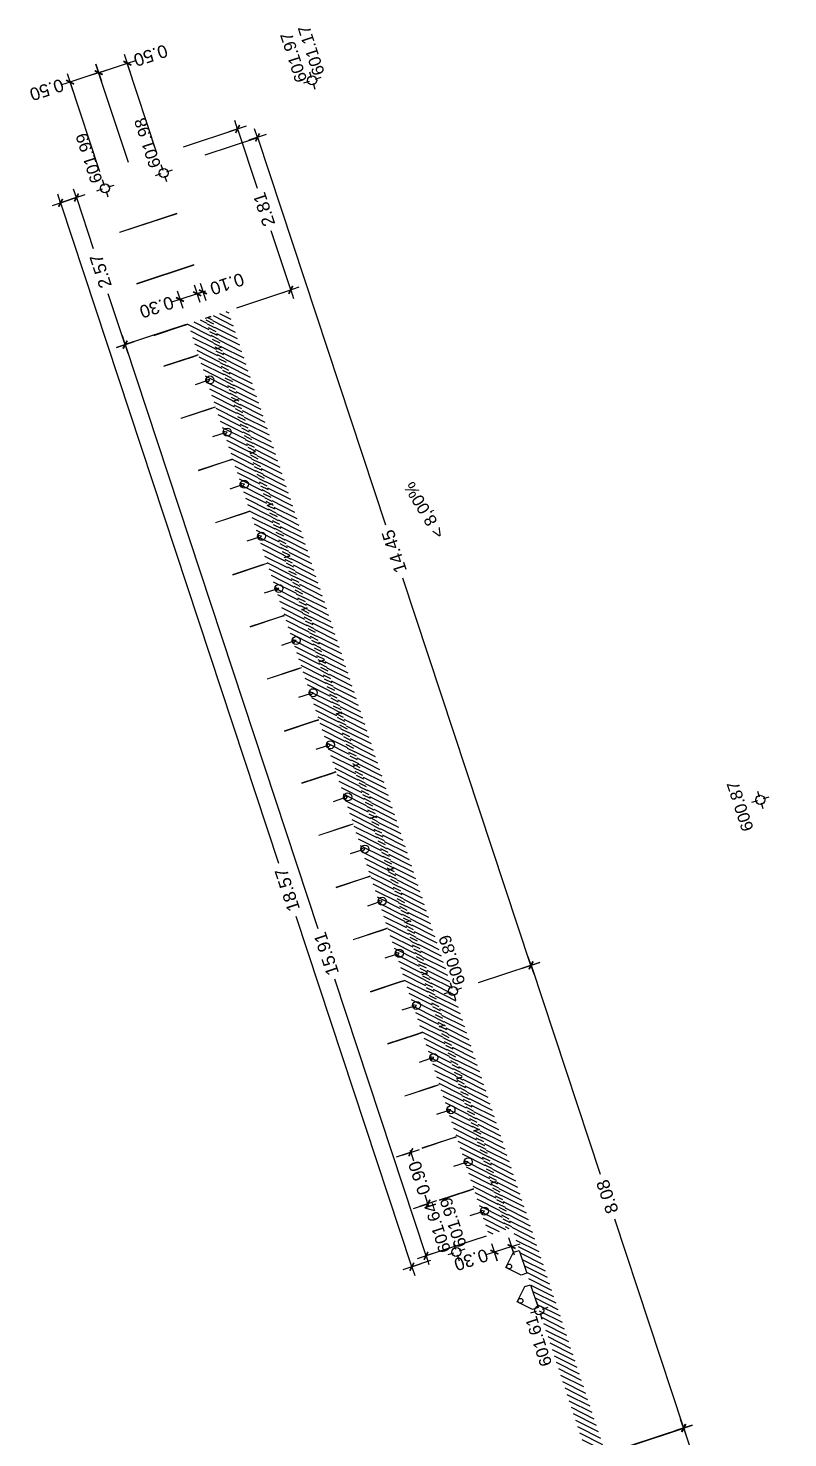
# Model space of a CAD drawing. Header units: metres. Extents: x 679304 to 680626, y 2747329 to 2750056.
# Drawn here: x 679722.71 to 679735.3, y 2748614.1 to 2748637.47 of the extents above; entities that cross this region are included whole.
import ezdxf
from ezdxf.enums import TextEntityAlignment as Align

# ---------------------------------------------------------------- set-up
doc = ezdxf.new("R2010")
doc.units = ezdxf.units.M
doc.linetypes.add('DASHEDX2', pattern=[1.5, 1, -0.5])
for name, color, linetype in [('00_WF_Return', 150, 'Continuous'), ('00_WF_Supply', 170, 'Continuous'), ('01-TX-Cotes_1-100', 157, 'Continuous'), ('01-TX-Dimensions_1-100', 157, 'Continuous'), ('01-TX-Pendents_1-100', 157, 'Continuous'), ('02-L-Waterfeatures 02', 152, 'Continuous'), ('COTAUX', 7, 'Continuous')]:
    doc.layers.add(name, color=color, linetype=linetype)
doc.layers.add('02-L-projecció 2', color=251, linetype='Continuous', lineweight=5, true_color=0x636363)
doc.layers.add('02-L-Waterfeatures 01', color=150, linetype='Continuous', true_color=0x2e9aff)
doc.styles.get("Standard").update_dxf_attribs({"font": 'arial.ttf'})
doc.dimstyles.new('E100', dxfattribs={"dimscale": 0.03, "dimtxt": 7, "dimasz": 0.5, "dimexe": 0.1, "dimexo": 15, "dimgap": 4, "dimtad": 1, "dimzin": 0, "dimdsep": 46, "dimtxsty": 'Standard', "dimblk1": 'LINCOT200', "dimblk2": 'LINCOT200', "dimsah": 1, "dimcen": 0.1, "dimdle": 0.1, "dimclrt": 256, "dimadec": 0, "dimazin": 0, "dimtfac": 0.015385, "dimtofl": 0, "dimtmove": 0, "dimatfit": 3, "dimldrblk": 'LINCOT200', "dimfxl": 1, "dimtolj": 1, "dimtzin": 0, "dimarcsym": 0})
pattern_1 = [(153.27658, (679698.597606, 2748608.8855), (-0.03569367, -0.07089677), [])]

# ---------------------------------------------------------------- blocks, each defined once
blk = doc.blocks.new('*U13')
at = {"linetype": 'DASHEDX2', "ltscale": 0.5}
for points in [[(1.5, 0), (-1.5, 0)], [(0, -1.5), (0, 1.5)]]:
    blk.add_lwpolyline(points, dxfattribs=at)
blk.add_circle((0, 0), 0.75)
at = {"ltscale": 0.3}
blk.add_attdef('COTES', text='', height=2, dxfattribs=at).set_placement((4.58, 1.74), align=Align.MIDDLE)
blk = doc.blocks.new('*U14')
at = {"linetype": 'DASHEDX2', "ltscale": 0.5}
for points in [[(1.5, 0), (-1.5, 0)], [(0, -1.5), (0, 1.5)]]:
    blk.add_lwpolyline(points, dxfattribs=at)
blk.add_circle((0, 0), 0.75)
at = {"ltscale": 0.3}
blk.add_attdef('COTES', text='', height=2, dxfattribs=at).set_placement((4.78, -1.39), align=Align.MIDDLE)
blk = doc.blocks.new('*U15')
at = {"linetype": 'DASHEDX2', "ltscale": 0.5}
for points in [[(1.5, 0), (-1.5, 0)], [(0, -1.5), (0, 1.5)]]:
    blk.add_lwpolyline(points, dxfattribs=at)
blk.add_circle((0, 0), 0.75)
at = {"ltscale": 0.3}
blk.add_attdef('COTES', text='', height=2, dxfattribs=at).set_placement((5.56, 1), align=Align.MIDDLE)
blk = doc.blocks.new('Cotes Altimetriques')
at = {"linetype": 'DASHEDX2', "ltscale": 0.5}
for points in [[(1.5, 0), (-1.5, 0)], [(0, -1.5), (0, 1.5)]]:
    blk.add_lwpolyline(points, dxfattribs=at)
blk.add_circle((0, 0), 0.75)
at = {"ltscale": 0.3}
blk.add_attdef('COTES', text='', height=2, dxfattribs=at).set_placement((0, 3.5), align=Align.MIDDLE)
blk = doc.blocks.new('*U19')
at = {"linetype": 'DASHEDX2', "ltscale": 0.5}
for points in [[(1.5, 0), (-1.5, 0)], [(0, -1.5), (0, 1.5)]]:
    blk.add_lwpolyline(points, dxfattribs=at)
blk.add_circle((0, 0), 0.75)
at = {"ltscale": 0.3}
blk.add_attdef('COTES', text='', height=2, dxfattribs=at).set_placement((4.94, -1.44), align=Align.MIDDLE)
blk = doc.blocks.new('*U16')
at = {"linetype": 'DASHEDX2', "ltscale": 0.5}
for points in [[(1.5, 0), (-1.5, 0)], [(0, -1.5), (0, 1.5)]]:
    blk.add_lwpolyline(points, dxfattribs=at)
blk.add_circle((0, 0), 0.75)
at = {"ltscale": 0.3}
blk.add_attdef('COTES', text='', height=2, dxfattribs=at).set_placement((5.56, 1), align=Align.MIDDLE)
blk = doc.blocks.new('*U20')
at = {"linetype": 'DASHEDX2', "ltscale": 0.5}
for points in [[(1.5, 0), (-1.5, 0)], [(0, -1.5), (0, 1.5)]]:
    blk.add_lwpolyline(points, dxfattribs=at)
blk.add_circle((0, 0), 0.75)
at = {"ltscale": 0.3}
blk.add_attdef('COTES', text='', height=2, dxfattribs=at).set_placement((4.81, 1.75), align=Align.MIDDLE)
blk = doc.blocks.new('*U21')
at = {"linetype": 'DASHEDX2', "ltscale": 0.5}
for points in [[(1.5, 0), (-1.5, 0)], [(0, -1.5), (0, 1.5)]]:
    blk.add_lwpolyline(points, dxfattribs=at)
blk.add_circle((0, 0), 0.75)
at = {"ltscale": 0.3}
blk.add_attdef('COTES', text='', height=2, dxfattribs=at).set_placement((4.82, -1), align=Align.MIDDLE)
blk = doc.blocks.new('*U18')
at = {"linetype": 'DASHEDX2', "ltscale": 0.5}
for points in [[(1.5, 0), (-1.5, 0)], [(0, -1.5), (0, 1.5)]]:
    blk.add_lwpolyline(points, dxfattribs=at)
blk.add_circle((0, 0), 0.75)
at = {"ltscale": 0.3}
blk.add_attdef('COTES', text='', height=2, dxfattribs=at).set_placement((-4.86, 1.68), align=Align.MIDDLE)
blk = doc.blocks.new('LINCOT200')
for p, q in [((0, -10), (0, 10)), ((0, 0), (10, 0))]:
    blk.add_line(p, q)
at = {"const_width": 1.88}
blk.add_lwpolyline([(3.5, -3.5), (-3.5, 3.5)], dxfattribs=at)
at = {"layer": 'COTAUX'}
blk.add_line((0, 0), (-1.2, 0), dxfattribs=at)
blk = doc.blocks.new('*D213')
at = {"layer": '01-TX-Dimensions_1-100', "color": 0, "lineweight": -2, "transparency": 16777216}
for p, q in [((679725.645, 2748635.372), (679726.515, 2748635.659)), ((679726.517, 2748635.644), (679728.632, 2748629.238)), ((679731.04, 2748621.948), (679728.924, 2748628.354)), ((679730.178, 2748621.648), (679731.048, 2748621.935))]:
    blk.add_line(p, q, dxfattribs=at)
at = {"layer": 'DEFPOINTS', "color": 0, "transparency": 16777216}
for p in [(679726.512, 2748635.658), (679725.218, 2748635.231), (679729.751, 2748621.506)]:
    blk.add_point(p, dxfattribs=at)
at = {"layer": '01-TX-Dimensions_1-100', "color": 0, "lineweight": -2, "transparency": 16777216, "xscale": 0.015, "yscale": 0.015, "zscale": 0.015}
for p, rotation in [((679726.512, 2748635.658), 108.2765840035686), ((679731.045, 2748621.934), 288.2765840035686)]:
    blk.add_blockref('LINCOT200', p, dxfattribs=dict(at, rotation=rotation))
at = {"layer": '01-TX-Dimensions_1-100', "transparency": 16777216, "insert": (679728.778, 2748628.796), "char_height": 0.21, "attachment_point": 5, "rotation": 108.2766}
blk.add_mtext('\\A1;14.45', dxfattribs=at)
blk = doc.blocks.new('*D214')
at = {"layer": '01-TX-Dimensions_1-100', "color": 0, "lineweight": -2, "transparency": 16777216}
for p, q in [((679730.178, 2748621.647), (679731.051, 2748621.935)), ((679731.052, 2748621.92), (679732.19, 2748618.472)), ((679733.574, 2748614.277), (679732.437, 2748617.725)), ((679732.71, 2748613.976), (679733.582, 2748614.264))]:
    blk.add_line(p, q, dxfattribs=at)
at = {"layer": 'DEFPOINTS', "color": 0, "transparency": 16777216}
for p in [(679729.751, 2748621.506), (679733.579, 2748614.263), (679732.282, 2748613.835)]:
    blk.add_point(p, dxfattribs=at)
at = {"layer": '01-TX-Dimensions_1-100', "color": 0, "lineweight": -2, "transparency": 16777216, "xscale": 0.015, "yscale": 0.015, "zscale": 0.015}
for p, rotation in [((679731.048, 2748621.934), 108.2613249877865), ((679733.579, 2748614.263), 288.2613249877865)]:
    blk.add_blockref('LINCOT200', p, dxfattribs=dict(at, rotation=rotation))
at = {"layer": '01-TX-Dimensions_1-100', "transparency": 16777216, "insert": (679732.313, 2748618.099), "char_height": 0.21, "attachment_point": 5, "rotation": 108.2613}
blk.add_mtext('\\A1;8.08', dxfattribs=at)
blk = doc.blocks.new('*D215')
at = {"layer": '01-TX-Dimensions_1-100', "color": 0, "lineweight": -2, "transparency": 16777216}
for p, q in [((679723.558, 2748634.677), (679723.245, 2748634.573)), ((679723.252, 2748634.56), (679726.862, 2748623.627)), ((679729.066, 2748616.951), (679727.153, 2748622.745)), ((679729.381, 2748617.039), (679729.068, 2748616.936))]:
    blk.add_line(p, q, dxfattribs=at)
at = {"layer": 'DEFPOINTS', "color": 0, "transparency": 16777216}
for p in [(679723.985, 2748634.818), (679723.248, 2748634.574), (679729.808, 2748617.18)]:
    blk.add_point(p, dxfattribs=at)
at = {"layer": '01-TX-Dimensions_1-100', "color": 0, "lineweight": -2, "transparency": 16777216, "xscale": 0.015, "yscale": 0.015, "zscale": 0.015}
for p, rotation in [((679723.248, 2748634.574), 108.2713974261389), ((679729.071, 2748616.937), 288.271397426139)]:
    blk.add_blockref('LINCOT200', p, dxfattribs=dict(at, rotation=rotation))
at = {"layer": '01-TX-Dimensions_1-100', "transparency": 16777216, "insert": (679727.007, 2748623.186), "char_height": 0.21, "attachment_point": 5, "rotation": 108.2714}
blk.add_mtext('\\A1;18.57', dxfattribs=at)
blk = doc.blocks.new('*D216')
at = {"layer": '01-TX-Dimensions_1-100', "color": 0, "lineweight": -2, "transparency": 16777216}
for p, q in [((679725.313, 2748632.553), (679724.316, 2748632.224)), ((679724.324, 2748632.211), (679727.514, 2748622.547)), ((679729.301, 2748617.133), (679727.792, 2748621.703)), ((679730.3, 2748617.447), (679729.303, 2748617.118))]:
    blk.add_line(p, q, dxfattribs=at)
at = {"layer": 'DEFPOINTS', "color": 0, "transparency": 16777216}
for p in [(679725.74, 2748632.694), (679724.319, 2748632.225), (679730.727, 2748617.588)]:
    blk.add_point(p, dxfattribs=at)
at = {"layer": '01-TX-Dimensions_1-100', "color": 0, "lineweight": -2, "transparency": 16777216, "xscale": 0.015, "yscale": 0.015, "zscale": 0.015}
for p, rotation in [((679724.319, 2748632.225), 108.2689651346452), ((679729.306, 2748617.119), 288.2689651346452)]:
    blk.add_blockref('LINCOT200', p, dxfattribs=dict(at, rotation=rotation))
at = {"layer": '01-TX-Dimensions_1-100', "transparency": 16777216, "insert": (679727.653, 2748622.125), "char_height": 0.21, "attachment_point": 5, "rotation": 108.269}
blk.add_mtext('\\A1;15.91', dxfattribs=at)
blk = doc.blocks.new('*D217')
at = {"layer": '01-TX-Dimensions_1-100', "color": 0, "lineweight": -2, "transparency": 16777216}
for p, q in [((679723.865, 2748636.728), (679723.419, 2748636.581)), ((679724.371, 2748635.243), (679723.879, 2748636.735)), ((679723.405, 2748636.576), (679723.391, 2748636.571)), ((679723.897, 2748635.087), (679723.404, 2748636.579))]:
    blk.add_line(p, q, dxfattribs=at)
at = {"layer": 'DEFPOINTS', "color": 0, "transparency": 16777216}
for p in [(679723.405, 2748636.576), (679724.512, 2748634.816), (679724.038, 2748634.659)]:
    blk.add_point(p, dxfattribs=at)
at = {"layer": '01-TX-Dimensions_1-100', "color": 0, "lineweight": -2, "transparency": 16777216, "xscale": 0.015, "yscale": 0.015, "zscale": 0.015}
for p, rotation in [((679723.88, 2748636.733), 18.2696162475851), ((679723.405, 2748636.576), 198.2696162475851)]:
    blk.add_blockref('LINCOT200', p, dxfattribs=dict(at, rotation=rotation))
at = {"layer": '01-TX-Dimensions_1-100', "transparency": 16777216, "insert": (679723.018, 2748636.448), "char_height": 0.21, "attachment_point": 5, "rotation": 198.2696}
blk.add_mtext('\\A1;0.50', dxfattribs=at)
blk = doc.blocks.new('*D218')
at = {"layer": '01-TX-Dimensions_1-100', "color": 0, "lineweight": -2, "transparency": 16777216}
for p, q in [((679730.709, 2748617.268), (679730.454, 2748617.184)), ((679730.771, 2748617.129), (679730.724, 2748617.27)), ((679730.44, 2748617.18), (679730.425, 2748617.175)), ((679730.487, 2748617.035), (679730.441, 2748617.177))]:
    blk.add_line(p, q, dxfattribs=at)
at = {"layer": 'DEFPOINTS', "color": 0, "transparency": 16777216}
for p in [(679730.346, 2748617.463), (679730.63, 2748617.556), (679730.44, 2748617.18)]:
    blk.add_point(p, dxfattribs=at)
at = {"layer": '01-TX-Dimensions_1-100', "color": 0, "lineweight": -2, "transparency": 16777216, "xscale": 0.015, "yscale": 0.015, "zscale": 0.015}
for p, rotation in [((679730.723, 2748617.273), 18.2277938631466), ((679730.44, 2748617.18), 198.2277938631466)]:
    blk.add_blockref('LINCOT200', p, dxfattribs=dict(at, rotation=rotation))
at = {"layer": '01-TX-Dimensions_1-100', "transparency": 16777216, "insert": (679730.053, 2748617.052), "char_height": 0.21, "attachment_point": 5, "rotation": 198.2278}
blk.add_mtext('\\A1;0.30', dxfattribs=at)
blk = doc.blocks.new('*D219')
at = {"layer": '01-TX-Dimensions_1-100', "color": 0, "lineweight": -2, "transparency": 16777216}
for p, q in [((679723.894, 2748636.737), (679724.34, 2748636.885)), ((679724.846, 2748635.4), (679724.354, 2748636.892)), ((679724.355, 2748636.889), (679724.369, 2748636.894)), ((679724.371, 2748635.243), (679723.879, 2748636.735))]:
    blk.add_line(p, q, dxfattribs=at)
at = {"layer": 'DEFPOINTS', "color": 0, "transparency": 16777216}
for p in [(679724.355, 2748636.889), (679724.987, 2748634.973), (679724.512, 2748634.816)]:
    blk.add_point(p, dxfattribs=at)
at = {"layer": '01-TX-Dimensions_1-100', "color": 0, "lineweight": -2, "transparency": 16777216, "xscale": 0.015, "yscale": 0.015, "zscale": 0.015}
for p, rotation in [((679724.355, 2748636.889), 18.27337624479029), ((679723.88, 2748636.732), 198.2733762447903)]:
    blk.add_blockref('LINCOT200', p, dxfattribs=dict(at, rotation=rotation))
at = {"layer": '01-TX-Dimensions_1-100', "transparency": 16777216, "insert": (679724.741, 2748637.017), "char_height": 0.21, "attachment_point": 5, "rotation": 198.2734}
blk.add_mtext('\\A1;0.50', dxfattribs=at)
blk = doc.blocks.new('*D220')
at = {"layer": '01-TX-Dimensions_1-100', "color": 0, "lineweight": -2, "transparency": 16777216}
for p, q in [((679725.599, 2748633.122), (679725.606, 2748633.101)), ((679725.621, 2748633.102), (679725.635, 2748633.107)), ((679725.497, 2748633.062), (679725.483, 2748633.057)), ((679725.504, 2748633.09), (679725.511, 2748633.069))]:
    blk.add_line(p, q, dxfattribs=at)
at = {"layer": 'DEFPOINTS', "color": 0, "transparency": 16777216}
for p in [(679725.512, 2748633.066), (679725.645, 2748632.663), (679725.74, 2748632.694)]:
    blk.add_point(p, dxfattribs=at)
at = {"layer": '01-TX-Dimensions_1-100', "color": 0, "lineweight": -2, "transparency": 16777216, "xscale": 0.015, "yscale": 0.015, "zscale": 0.015}
for p, rotation in [((679725.512, 2748633.066), 18.28231706883281), ((679725.606, 2748633.098), 198.2823170688328)]:
    blk.add_blockref('LINCOT200', p, dxfattribs=dict(at, rotation=rotation))
at = {"layer": '01-TX-Dimensions_1-100', "transparency": 16777216, "insert": (679726.008, 2748633.23), "char_height": 0.21, "attachment_point": 5, "rotation": 198.2823}
blk.add_mtext('\\A1;0.10', dxfattribs=at)
blk = doc.blocks.new('*D221')
at = {"layer": '01-TX-Dimensions_1-100', "color": 0, "lineweight": -2, "transparency": 16777216}
for p, q in [((679725.227, 2748632.972), (679725.212, 2748632.968)), ((679725.219, 2748632.996), (679725.226, 2748632.975)), ((679725.497, 2748633.062), (679725.241, 2748632.977)), ((679725.504, 2748633.09), (679725.511, 2748633.069))]:
    blk.add_line(p, q, dxfattribs=at)
at = {"layer": 'DEFPOINTS', "color": 0, "transparency": 16777216}
for p in [(679725.227, 2748632.972), (679725.645, 2748632.663), (679725.36, 2748632.569)]:
    blk.add_point(p, dxfattribs=at)
at = {"layer": '01-TX-Dimensions_1-100', "color": 0, "lineweight": -2, "transparency": 16777216, "xscale": 0.015, "yscale": 0.015, "zscale": 0.015}
for p, rotation in [((679725.227, 2748632.972), 198.2792379987752), ((679725.512, 2748633.066), 18.27923799877523)]:
    blk.add_blockref('LINCOT200', p, dxfattribs=dict(at, rotation=rotation))
at = {"layer": '01-TX-Dimensions_1-100', "transparency": 16777216, "insert": (679724.84, 2748632.845), "char_height": 0.21, "attachment_point": 5, "rotation": 198.2792}
blk.add_mtext('\\A1;0.30', dxfattribs=at)
blk = doc.blocks.new('*D222')
at = {"layer": '01-TX-Dimensions_1-100', "color": 0, "lineweight": -2, "transparency": 16777216}
for p, q in [((679723.558, 2748634.676), (679723.508, 2748634.66)), ((679723.515, 2748634.647), (679723.789, 2748633.817)), ((679724.311, 2748632.238), (679724.037, 2748633.067)), ((679724.363, 2748632.239), (679724.313, 2748632.222))]:
    blk.add_line(p, q, dxfattribs=at)
at = {"layer": 'DEFPOINTS', "color": 0, "transparency": 16777216}
for p in [(679723.985, 2748634.818), (679723.51, 2748634.661), (679724.79, 2748632.38)]:
    blk.add_point(p, dxfattribs=at)
at = {"layer": '01-TX-Dimensions_1-100', "color": 0, "lineweight": -2, "transparency": 16777216, "xscale": 0.015, "yscale": 0.015, "zscale": 0.015}
for p, rotation in [((679723.51, 2748634.661), 108.2799966809441), ((679724.316, 2748632.223), 288.2799966809442)]:
    blk.add_blockref('LINCOT200', p, dxfattribs=dict(at, rotation=rotation))
at = {"layer": '01-TX-Dimensions_1-100', "transparency": 16777216, "insert": (679723.913, 2748633.442), "char_height": 0.21, "attachment_point": 5, "rotation": 108.28}
blk.add_mtext('\\A1;2.57', dxfattribs=at)
blk = doc.blocks.new('*D223')
at = {"layer": '01-TX-Dimensions_1-100', "color": 0, "lineweight": -2, "transparency": 16777216}
for p, q in [((679725.286, 2748635.502), (679726.184, 2748635.799)), ((679726.186, 2748635.784), (679726.505, 2748634.82)), ((679727.058, 2748633.146), (679726.74, 2748634.11)), ((679726.167, 2748632.836), (679727.066, 2748633.133))]:
    blk.add_line(p, q, dxfattribs=at)
at = {"layer": 'DEFPOINTS', "color": 0, "transparency": 16777216}
for p in [(679724.859, 2748635.361), (679727.063, 2748633.132), (679725.74, 2748632.694)]:
    blk.add_point(p, dxfattribs=at)
at = {"layer": '01-TX-Dimensions_1-100', "color": 0, "lineweight": -2, "transparency": 16777216, "xscale": 0.015, "yscale": 0.015, "zscale": 0.015}
for p, rotation in [((679726.182, 2748635.798), 108.2890959220952), ((679727.063, 2748633.132), 288.2890959220952)]:
    blk.add_blockref('LINCOT200', p, dxfattribs=dict(at, rotation=rotation))
at = {"layer": '01-TX-Dimensions_1-100', "transparency": 16777216, "insert": (679726.622, 2748634.465), "char_height": 0.21, "attachment_point": 5, "rotation": 108.2891}
blk.add_mtext('\\A1;2.81', dxfattribs=at)
blk = doc.blocks.new('*D224')
at = {"layer": '01-TX-Dimensions_1-100', "color": 0, "lineweight": -2, "transparency": 16777216}
for p, q in [((679729.048, 2748618.851), (679729.044, 2748618.865)), ((679728.814, 2748618.757), (679729.05, 2748618.835)), ((679729.099, 2748617.903), (679729.335, 2748617.982)), ((679729.343, 2748617.968), (679729.348, 2748617.954))]:
    blk.add_line(p, q, dxfattribs=at)
at = {"layer": 'DEFPOINTS', "color": 0, "transparency": 16777216}
for p in [(679729.241, 2748618.899), (679729.053, 2748618.836), (679729.526, 2748618.045)]:
    blk.add_point(p, dxfattribs=at)
at = {"layer": '01-TX-Dimensions_1-100', "color": 0, "lineweight": -2, "transparency": 16777216, "xscale": 0.015, "yscale": 0.015, "zscale": 0.015}
for p, rotation in [((679729.053, 2748618.836), 288.4681539208261), ((679729.338, 2748617.983), 108.468153920826)]:
    blk.add_blockref('LINCOT200', p, dxfattribs=dict(at, rotation=rotation))
at = {"layer": '01-TX-Dimensions_1-100', "transparency": 16777216, "insert": (679729.196, 2748618.409), "char_height": 0.21, "attachment_point": 5, "rotation": 108.4682}
blk.add_mtext('\\A1;0.90', dxfattribs=at)
blk = doc.blocks.new('*D225')
at = {"layer": '01-TX-Dimensions_1-100', "color": 0, "lineweight": -2, "transparency": 16777216}
for p, q in [((679732.709, 2748613.979), (679733.577, 2748614.266)), ((679733.579, 2748614.251), (679734.244, 2748612.242)), ((679735.156, 2748609.487), (679734.491, 2748611.495)), ((679734.295, 2748609.186), (679735.163, 2748609.473))]:
    blk.add_line(p, q, dxfattribs=at)
at = {"layer": 'DEFPOINTS', "color": 0, "transparency": 16777216}
for p in [(679732.281, 2748613.837), (679735.161, 2748609.472), (679733.868, 2748609.044)]:
    blk.add_point(p, dxfattribs=at)
at = {"layer": '01-TX-Dimensions_1-100', "color": 0, "lineweight": -2, "transparency": 16777216, "xscale": 0.015, "yscale": 0.015, "zscale": 0.015}
for p, rotation in [((679733.574, 2748614.265), 108.3172105736396), ((679735.161, 2748609.472), 288.3172105736396)]:
    blk.add_blockref('LINCOT200', p, dxfattribs=dict(at, rotation=rotation))
at = {"layer": '01-TX-Dimensions_1-100', "transparency": 16777216, "insert": (679734.367, 2748611.869), "char_height": 0.21, "attachment_point": 5, "rotation": 108.3172}
blk.add_mtext('\\A1;5.05', dxfattribs=at)
blk = doc.blocks.new('WF_R_Overflow')
at = {"layer": '00_WF_Return'}
blk.add_lwpolyline([(0.3, 0), (0.1, -0.2), (0, -0.2), (0, 0.2), (0.1, 0.2)], close=True, dxfattribs=at)
blk.add_circle((0.243, 0), 0.04, dxfattribs=at)
blk = doc.blocks.new('WF_S_Nozzle')
at = {"layer": '00_WF_Supply'}
blk.add_lwpolyline([(0, 0), (-0.2, 0)], dxfattribs=at)
blk.add_lwpolyline([(0, 0.03), (0, -0.03), (0.055, 0)], close=True, dxfattribs=at)
blk.add_circle((0.055, 0), 0.0666, dxfattribs=at)

msp = doc.modelspace()

# ---------------------------------------------------------------- hatches: boundary and pattern name
at = {"layer": '02-L-Waterfeatures 01'}
h = msp.add_hatch(dxfattribs=at)
h.set_pattern_fill('ANSI31', color=256, scale=0.025)
h.set_pattern_definition(pattern_1)
h.paths.add_polyline_path([(679725.3599, 2748632.5678), (679730.3467, 2748617.4633), (679730.6344, 2748617.5583), (679725.645, 2748632.6624)])
h = msp.add_hatch(dxfattribs=at)
h.set_pattern_fill('ANSI31', color=256, scale=0.025)
h.set_pattern_definition(pattern_1)
h.paths.add_polyline_path([(679725.7398, 2748632.6932), (679726.0246, 2748632.7873), (679733.8653, 2748609.041), (679733.5795, 2748608.9492)])
at = {"layer": '02-L-Waterfeatures 02'}
h = msp.add_hatch(dxfattribs=at)
h.set_pattern_fill('ANSI31', color=256, scale=0.015)
h.set_pattern_definition([(153.2765840036, (-2143402.68115, 2532064.533325), (-0.0214162038181, -0.0425380634141), [])])
h.paths.add_polyline_path([(679730.6344, 2748617.5583), (679730.7265, 2748617.5888), (679725.7398, 2748632.6932), (679725.6452, 2748632.662)])

# ---------------------------------------------------------------- linework, layer by layer
at = {"layer": '02-L-projecció 2'}
for points in [[(679725.1747, 2748634.4041), (679724.2254, 2748634.0906)], [(679725.1778, 2748634.3946), (679724.2285, 2748634.0811)], [(679725.457, 2748633.5496), (679724.5077, 2748633.236)], [(679725.4601, 2748633.5401), (679724.5108, 2748633.2265)], [(679725.7391, 2748632.6949), (679725.6446, 2748632.6637)], [(679725.7423, 2748632.6854), (679725.6477, 2748632.6542)], [(679725.2648, 2748632.5382), (679724.79, 2748632.3814)], [(679725.2679, 2748632.5287), (679724.7931, 2748632.3719)], [(679725.3593, 2748632.5695), (679725.2647, 2748632.5382)], [(679725.3624, 2748632.56), (679725.2678, 2748632.5287)], [(679725.9073, 2748632.1838), (679725.8141, 2748632.153)], [(679725.9104, 2748632.1743), (679725.8172, 2748632.1435)], [(679725.4342, 2748632.0275), (679724.9576, 2748631.8701)], [(679725.4374, 2748632.018), (679724.9608, 2748631.8606)], [(679725.5274, 2748632.0583), (679725.4342, 2748632.0275)], [(679725.5305, 2748632.0488), (679725.4374, 2748632.018)], [(679726.1926, 2748631.3197), (679726.0994, 2748631.2889)], [(679726.1957, 2748631.3102), (679726.1025, 2748631.2794)], [(679725.7195, 2748631.1634), (679725.2429, 2748631.006)], [(679725.7227, 2748631.1539), (679725.2461, 2748630.9965)], [(679725.8127, 2748631.1942), (679725.7195, 2748631.1634)], [(679725.8158, 2748631.1847), (679725.7227, 2748631.1539)], [(679726.0048, 2748630.2993), (679725.5282, 2748630.1419)], [(679726.098, 2748630.3301), (679726.0048, 2748630.2993)], [(679726.1011, 2748630.3206), (679726.008, 2748630.2898)], [(679726.4779, 2748630.4556), (679726.3847, 2748630.4248)], [(679726.481, 2748630.4461), (679726.3878, 2748630.4153)], [(679726.008, 2748630.2898), (679725.5314, 2748630.1324)], [(679726.2901, 2748629.4352), (679725.8135, 2748629.2777)], [(679726.2933, 2748629.4257), (679725.8167, 2748629.2682)], [(679726.3833, 2748629.4659), (679726.2901, 2748629.4352)], [(679726.3864, 2748629.4565), (679726.2933, 2748629.4257)], [(679726.7632, 2748629.5914), (679726.67, 2748629.5607)], [(679726.7663, 2748629.5819), (679726.6731, 2748629.5512)], [(679727.0496, 2748628.7277), (679726.9564, 2748628.6969)], [(679727.0527, 2748628.7182), (679726.9595, 2748628.6874)], [(679726.5765, 2748628.5714), (679726.0999, 2748628.414)], [(679726.5797, 2748628.5619), (679726.1031, 2748628.4045)], [(679726.6697, 2748628.6022), (679726.5765, 2748628.5714)], [(679726.6728, 2748628.5927), (679726.5797, 2748628.5619)], [(679726.9547, 2748627.738), (679726.8615, 2748627.7072)], [(679726.9578, 2748627.7285), (679726.8647, 2748627.6977)], [(679727.3346, 2748627.8635), (679727.2414, 2748627.8327)], [(679727.3377, 2748627.854), (679727.2445, 2748627.8232)], [(679726.8615, 2748627.7072), (679726.3849, 2748627.5498)], [(679726.8647, 2748627.6977), (679726.3881, 2748627.5403)], [(679727.1471, 2748626.8432), (679726.6705, 2748626.6857)], [(679727.1503, 2748626.8337), (679726.6737, 2748626.6762)], [(679727.2403, 2748626.8739), (679727.1471, 2748626.8432)], [(679727.2434, 2748626.8645), (679727.1503, 2748626.8337)], [(679727.6202, 2748626.9994), (679727.527, 2748626.9687)], [(679727.6233, 2748626.9899), (679727.5301, 2748626.9592)], [(679727.9052, 2748626.1352), (679727.812, 2748626.1044)], [(679727.9083, 2748626.1257), (679727.8151, 2748626.0949)], [(679727.4321, 2748625.979), (679726.9555, 2748625.8215)], [(679727.4353, 2748625.9695), (679726.9587, 2748625.812)], [(679727.5253, 2748626.0097), (679727.4321, 2748625.979)], [(679727.5284, 2748626.0002), (679727.4353, 2748625.9695)], [(679728.1908, 2748625.2712), (679728.0976, 2748625.2404)], [(679728.1939, 2748625.2617), (679728.1007, 2748625.2309)], [(679727.7177, 2748625.1149), (679727.2411, 2748624.9575)], [(679727.7209, 2748625.1054), (679727.2443, 2748624.948)], [(679727.8109, 2748625.1457), (679727.7177, 2748625.1149)], [(679727.814, 2748625.1362), (679727.7209, 2748625.1054)], [(679728.0027, 2748624.2507), (679727.5262, 2748624.0933)], [(679728.0059, 2748624.2412), (679727.5293, 2748624.0838)], [(679728.0959, 2748624.2815), (679728.0027, 2748624.2507)], [(679728.099, 2748624.272), (679728.0059, 2748624.2412)], [(679728.4758, 2748624.407), (679728.3826, 2748624.3762)], [(679728.4789, 2748624.3975), (679728.3857, 2748624.3667)], [(679728.7614, 2748623.543), (679728.6682, 2748623.5122)], [(679728.7645, 2748623.5335), (679728.6713, 2748623.5027)], [(679728.2883, 2748623.3867), (679727.8117, 2748623.2293)], [(679728.2915, 2748623.3772), (679727.8149, 2748623.2198)], [(679728.3815, 2748623.4175), (679728.2883, 2748623.3867)], [(679728.3846, 2748623.408), (679728.2915, 2748623.3772)], [(679729.0464, 2748622.6787), (679728.9532, 2748622.648)], [(679729.0495, 2748622.6692), (679728.9563, 2748622.6385)], [(679728.5733, 2748622.5225), (679728.0968, 2748622.365)], [(679728.5765, 2748622.513), (679728.0999, 2748622.3555)], [(679728.6665, 2748622.5532), (679728.5733, 2748622.5225)], [(679728.6696, 2748622.5438), (679728.5765, 2748622.513)], [(679728.8589, 2748621.6584), (679728.3824, 2748621.501)], [(679728.9521, 2748621.6892), (679728.8589, 2748621.6584)], [(679728.9552, 2748621.6797), (679728.8621, 2748621.649)], [(679729.332, 2748621.8147), (679729.2388, 2748621.7839)], [(679729.3351, 2748621.8052), (679729.2419, 2748621.7744)], [(679728.8621, 2748621.649), (679728.3855, 2748621.4915)], [(679729.617, 2748620.9505), (679729.5238, 2748620.9197)], [(679729.1439, 2748620.7942), (679728.6674, 2748620.6368)], [(679729.1471, 2748620.7847), (679728.6705, 2748620.6273)], [(679729.2371, 2748620.825), (679729.1439, 2748620.7942)], [(679729.2402, 2748620.8155), (679729.1471, 2748620.7847)], [(679729.6201, 2748620.941), (679729.5269, 2748620.9102)], [(679729.9026, 2748620.0865), (679729.8094, 2748620.0557)], [(679729.9057, 2748620.077), (679729.8125, 2748620.0462)], [(679729.4295, 2748619.9302), (679728.953, 2748619.7728)], [(679729.4327, 2748619.9207), (679728.9561, 2748619.7633)], [(679729.5227, 2748619.961), (679729.4295, 2748619.9302)], [(679729.5258, 2748619.9515), (679729.4327, 2748619.9207)], [(679729.8067, 2748619.0964), (679729.715, 2748619.0661)], [(679729.8099, 2748619.087), (679729.7181, 2748619.0566)], [(679730.1866, 2748619.2219), (679730.0948, 2748619.1916)], [(679730.1897, 2748619.2124), (679730.098, 2748619.1821)], [(679729.7122, 2748619.0652), (679729.2375, 2748618.9084)], [(679729.7154, 2748619.0557), (679729.2406, 2748618.8989)], [(679729.9988, 2748618.2015), (679729.5241, 2748618.0447)], [(679730.002, 2748618.192), (679729.5272, 2748618.0352)], [(679730.0933, 2748618.2328), (679730.0004, 2748618.2021)], [(679730.0965, 2748618.2233), (679730.0035, 2748618.1926)], [(679730.4732, 2748618.3582), (679730.3803, 2748618.3275)], [(679730.4763, 2748618.3487), (679730.3834, 2748618.318)]]:
    msp.add_lwpolyline(points, dxfattribs=at)

# ---------------------------------------------------------------- block references
at = {"layer": '00_WF_Supply'}
for name, p, rotation in [('WF_S_Nozzle', (679725.6713, 2748631.6212), 18.27138023310092), ('WF_S_Nozzle', (679725.9569, 2748630.7572), 18.27138023310092), ('WF_S_Nozzle', (679726.2417, 2748629.8929), 18.27138023310092), ('WF_S_Nozzle', (679726.5274, 2748629.0289), 18.27138023310092), ('WF_S_Nozzle', (679726.8136, 2748628.165), 18.27138023310092), ('WF_S_Nozzle', (679727.0992, 2748627.301), 18.27138023310092), ('WF_S_Nozzle', (679727.3834, 2748626.4366), 18.27138023310092), ('WF_S_Nozzle', (679727.6691, 2748625.5726), 18.27138023310092), ('WF_S_Nozzle', (679727.9543, 2748624.7084), 18.27138023310092), ('WF_S_Nozzle', (679728.24, 2748623.8444), 18.27138023310092), ('WF_S_Nozzle', (679728.5254, 2748622.9803), 18.27138023310092), ('WF_S_Nozzle', (679728.811, 2748622.1163), 18.27138023310092), ('WF_S_Nozzle', (679729.096, 2748621.2521), 18.27138023310092), ('WF_S_Nozzle', (679729.3816, 2748620.3881), 18.27138023310092), ('WF_S_Nozzle', (679729.6671, 2748619.524), 18.27138023310092), ('WF_S_Nozzle', (679729.9525, 2748618.6599), 18.27138023310092), ('WF_S_Nozzle', (679730.2212, 2748617.843), 18.27138023310092), ('WF_R_Overflow', (679730.9149, 2748617.0191), 198.2717861488219), ('WF_R_Overflow', (679731.103, 2748616.4494), 198.2717861488219)]:
    msp.add_blockref(name, p, dxfattribs=dict(at, rotation=rotation))
at = {"layer": '01-TX-Cotes_1-100', "ltscale": 0.3, "xscale": 0.1, "yscale": 0.1, "zscale": 0.1, "rotation": 108}
for name, p, values in [('*U13', (679727.418, 2748636.6033), {'COTES': '601.97'}), ('*U14', (679727.418, 2748636.6033), {'COTES': '601.17'}), ('*U15', (679724.9559, 2748635.0684), {'COTES': '601.98'}), ('*U16', (679723.9856, 2748634.8166), {'COTES': '601.99'}), ('Cotes Altimetriques', (679734.8454, 2748624.6776), {'COTES': '600.87'}), ('*U19', (679729.7507, 2748621.5066), {'COTES': '600.89'}), ('*U20', (679729.8085, 2748617.1803), {'COTES': '601.64'}), ('*U21', (679729.8085, 2748617.1803), {'COTES': '601.99'}), ('*U18', (679731.1817, 2748616.2138), {'COTES': '601.61'})]:
    msp.add_blockref(name, p, dxfattribs=at).add_auto_attribs(values)

# ---------------------------------------------------------------- texts
at = {"layer": '01-TX-Pendents_1-100', "insert": (679729.4559, 2748628.984), "char_height": 0.2, "attachment_point": 1, "rotation": 121}
msp.add_mtext_dynamic_manual_height_columns('< 8,00%', width=15.97655, gutter_width=1, heights=[0], dxfattribs=at)

# ---------------------------------------------------------------- dimensions: what is measured, and where the dimension line sits
at = {"layer": '01-TX-Dimensions_1-100'}
for p1, p2, distance, picture, middle in [((679724.5123, 2748634.8161), (679724.9874, 2748634.973), 2.0181, '*D219', (679724.7415, 2748637.0171)), ((679724.5123, 2748634.8161), (679724.0378, 2748634.6595), -2.0181, '*D217', (679723.0183, 2748636.4482)), ((679724.8588, 2748635.3613), (679725.7402, 2748632.6945), 1.3932, '*D223', (679726.6223, 2748634.4651)), ((679724.7904, 2748632.3802), (679723.9853, 2748634.8176), 0.5001, '*D222', (679723.913, 2748633.4421)), ((679725.6448, 2748632.663), (679725.36, 2748632.5689), -0.4249, '*D221', (679724.8399, 2748632.8445)), ((679729.7507, 2748621.5065), (679732.2822, 2748613.8348), 1.3657, '*D214', (679732.3134, 2748618.0986)), ((679729.5262, 2748618.0454), (679729.2411, 2748618.8991), 0.1981, '*D224', (679729.1957, 2748618.4095)), ((679730.6301, 2748617.5561), (679730.3464, 2748617.4627), 0.2981, '*D218', (679730.0527, 2748617.0522)), ((679732.2814, 2748613.8371), (679733.868, 2748609.0445), 1.3616, '*D225', (679734.3673, 2748611.8687))]:
    dim = msp.add_aligned_dim(p1=p1, p2=p2, distance=distance, dimstyle='E100', override={"dimtad": 0}, dxfattribs=at)
    dim.commit()
    dim.dimension.update_dxf_attribs({"geometry": picture, "text_midpoint": middle})
dim = msp.add_linear_dim(base=(679726.512, 2748635.6584), p1=(679729.7507, 2748621.5065), p2=(679725.2181, 2748635.2311), angle=108.27658, dimstyle='E100', override={"dimtad": 0}, dxfattribs=at)
dim.commit()
dim.dimension.update_dxf_attribs({"geometry": '*D213', "text_midpoint": (679728.7783, 2748628.7961)})
for base, p1, p2, angle, picture, middle in [((679723.2475, 2748634.574), (679729.8085, 2748617.1803), (679723.9853, 2748634.8176), 108.2714, '*D215', (679727.0073, 2748623.1863)), ((679725.5115, 2748633.0664), (679725.7397, 2748632.6943), (679725.6448, 2748632.663), 198.28232, '*D220', (679726.0075, 2748633.2303)), ((679724.319, 2748632.225), (679730.7269, 2748617.5884), (679725.7403, 2748632.6941), 108.26897, '*D216', (679727.6532, 2748622.1249))]:
    dim = msp.add_linear_dim(base=base, p1=p1, p2=p2, angle=angle, dimstyle='E100', override={"dimtad": 0}, dxfattribs=at)
    dim.commit()
    dim.dimension.update_dxf_attribs({"geometry": picture, "text_midpoint": middle, "dimtype": 161})

doc.saveas('drawing.dxf')
